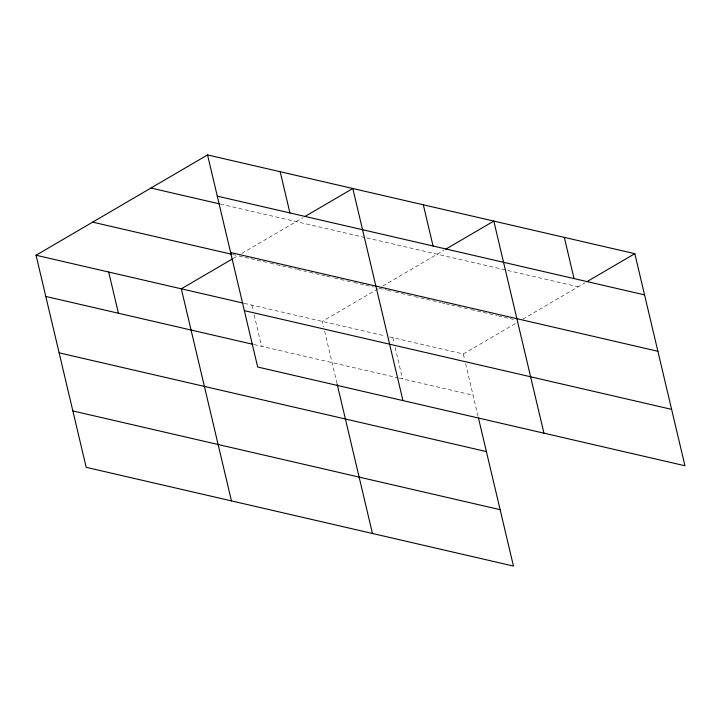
<?xml version="1.0" encoding="UTF-8"?>
<svg xmlns="http://www.w3.org/2000/svg" width="721" height="721" viewBox="0 0 721 721"><rect width="100%" height="100%" fill="white"/><g stroke="black" fill="none" stroke-linecap="round" stroke-linejoin="round"><path stroke-width="0.54" stroke-dasharray="3.6 2.7" d="M233.117 258.515L237.912 255.712M241.805 253.441L302.937 217.679M377.957 288.86L322.323 321.404L323.603 326.82M382.806 286.021L443.938 250.259M389.574 336.941L463.324 353.984L518.002 321.999M522.833 319.178L584.938 282.848M220.338 204.07L364.556 237.398M366.719 237.903L505.556 269.978M507.719 270.483L578.224 286.778M232.495 254.459L235.749 255.216M239.002 255.964L249.845 258.469M250.935 258.722L269.366 262.985M270.456 263.237L281.298 265.743M282.389 265.986L296.484 269.248M297.566 269.501L306.245 271.502M309.498 272.259L325.766 276.017M326.856 276.269L333.363 277.774M334.445 278.018L352.884 282.281M353.966 282.533L364.817 285.038M365.898 285.291L373.496 287.039M378.913 288.301L386.51 290.049M387.592 290.302L394.099 291.807M395.189 292.059L413.62 296.313M414.71 296.565L425.552 299.071M426.643 299.323L440.738 302.586M441.82 302.838L445.082 303.586M446.164 303.838L449.417 304.586M451.589 305.091L470.02 309.354M471.11 309.597L497.139 315.618M498.22 315.87L509.071 318.376M510.153 318.628L513.406 319.376M244.23 303.352L385.23 335.941M253.972 344.566L398.226 377.903M399.317 378.155L473.066 395.198M463.324 353.984L464.603 359.409M465.631 363.745L478.194 416.882M392.828 337.689L394.108 343.115M395.135 347.45L402.57 378.904M324.63 331.164L337.194 384.302M251.827 305.109L253.107 310.535M254.134 314.87L261.57 346.323"/><path stroke-width="1.08" d="M478.447 417.964L513.46 566.066L86.187 467.325L36.05 255.243L207.54 154.934L634.813 253.675L684.95 465.757L257.676 367.016L207.54 154.934M232.162 259.082L181.322 288.815L231.459 500.897M304.857 216.561L352.812 188.505L402.949 400.588M445.857 249.142L493.813 221.086L543.949 433.168M586.858 281.722L634.813 253.675M217.282 196.148L644.556 294.88M150.95 188.037L219.247 203.818M230.612 252.53L657.885 351.271M92.639 222.14L231.414 254.207M36.05 255.243L243.148 303.099M244.347 310.634L671.621 409.366M45.793 296.457L252.891 344.314M59.122 352.848L486.396 451.58M72.857 410.943L500.131 509.675M564.318 237.38L574.06 278.594M423.317 204.8L433.06 246.005M337.194 384.302L372.46 533.486M280.181 171.715L289.923 212.929M108.691 272.033L118.433 313.247"/></g></svg>
